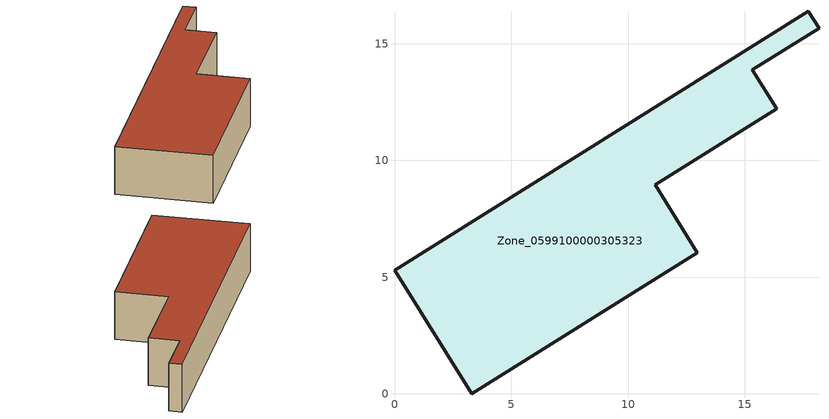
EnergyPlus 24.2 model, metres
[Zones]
Zone_0599100000305323
 floor ground (C_G): 0,5.3 17.73,16.4 18.18,15.67 15.32,13.89 16.38,12.2 11.17,8.95 12.96,6.04 3.3,0 z0
 wall outside (C_F): 3.3,0 12.96,6.04 11.17,8.95 16.38,12.2 15.32,13.89 18.18,15.67 17.73,16.4 0,5.3 3.3,0 z0:3.26
 roof outside (C_R): 17.73,16.4 0,5.3 3.3,0 12.96,6.04 11.17,8.95 16.38,12.2 15.32,13.89 18.18,15.67 z3.26
[BUILDING]
Pand.0599100000305323: North Axis=0; Terrain=City; Loads Convergence Tolerance Value=0.04; Temperature Convergence Tolerance Value=0.4; Solar Distribution=FullExterior; Maximum Number of Warmup Days=25; Minimum Number of Warmup Days=1
[Site:Location]
Rotterdam.The.Hague.AP_ZH_NLD Design_Conditions: Latitude=51.96; Longitude=4.45; Time Zone=1; Elevation=-4.5
[SITE:GROUNDTEMPERATURE:BUILDINGSURFACE]
18, 18, 18, 18, 18, 18, 18, 18, 18, 18, 18, 18
[MATERIAL] Thermal Absorptance=0.9; Solar Absorptance=0.7; Visible Absorptance=0.7
Name | Roughness | Thickness | Conductivity | Density | Specific Heat
G.TI.1946 | MediumSmooth | 0.15 | 1 | 540 | 1210
F.TI.1946 | Rough | 0.3 | 0.857143 | 1920 | 840
R.TI.1946 | MediumRough | 0.2 | 0.1 | 1500 | 1000
[CONSTRUCTION]
C_G: G.TI.1946
C_F: F.TI.1946
C_R: R.TI.1946
[ZONE]
Zone_0599100000305323: Type=1; Multiplier=1; Ceiling Height=Autocalculate; Volume=Autocalculate; Floor Area=autocalculate; Part of Total Floor Area=Yes
[ZONEINFILTRATION:DESIGNFLOWRATE]
Infil_Zone_0599100000305323: Zone or ZoneList or Space or SpaceList=Zone_0599100000305323; Schedule=AlwaysOn; Design Flow Rate Calculation Method=Flow/Area; Flow Rate per Floor Area=0.003; Constant Term Coefficient=1; Temperature Term Coefficient=0; Velocity Term Coefficient=0; Velocity Squared Term Coefficient=0
[HVACTEMPLATE:ZONE:IDEALLOADSAIRSYSTEM]
Zone_0599100000305323: Maximum Heating Supply Air Temperature=50; Minimum Cooling Supply Air Temperature=13; Maximum Heating Supply Air Humidity Ratio=0.0156; Minimum Cooling Supply Air Humidity Ratio=0.0077; Heating Limit=NoLimit; Cooling Limit=NoLimit; Dehumidification Control Type=ConstantSensibleHeatRatio; Cooling Sensible Heat Ratio=0.7; Dehumidification Setpoint=60; Humidification Control Type=None; Humidification Setpoint=30; Outdoor Air Method=None; Outdoor Air Flow Rate per Person=0.00944; Outdoor Air Flow Rate per Zone Floor Area=0; Outdoor Air Flow Rate per Zone=0; Demand Controlled Ventilation Type=None; Outdoor Air Economizer Type=NoEconomizer; Heat Recovery Type=None; Sensible Heat Recovery Effectiveness=0.7; Latent Heat Recovery Effectiveness=0.65
[ZONECONTROL:THERMOSTAT]
ThermostatControl_Zone_0599100000305323: Zone or ZoneList=Zone_0599100000305323; Control Type Schedule=DualSetpointControlType; Control 1=Thermostat_Zone_0599100000305323; Temperature Difference Between Cutout And Setpoint=0
[THERMOSTATSETPOINT:DUALSETPOINT]
Thermostat_Zone_0599100000305323: Heating Setpoint Temperature Schedule=HeatingSetpoint_Zone_0599100000305323; Cooling Setpoint Temperature Schedule=CoolingSetpoint_Zone_0599100000305323
[SCHEDULE:COMPACT]
HeatingSetpoint_Zone_0599100000305323: Through: 12/31, For: AllDays, Until: 24:00, 21
CoolingSetpoint_Zone_0599100000305323: Through: 12/31, For: AllDays, Until: 24:00, 24
DualSetpointControlType: Through: 12/31, For: AllDays, Until: 24:00, 4
AlwaysOn: Through: 12/31, For: AllDays, Until: 24:00, 1
